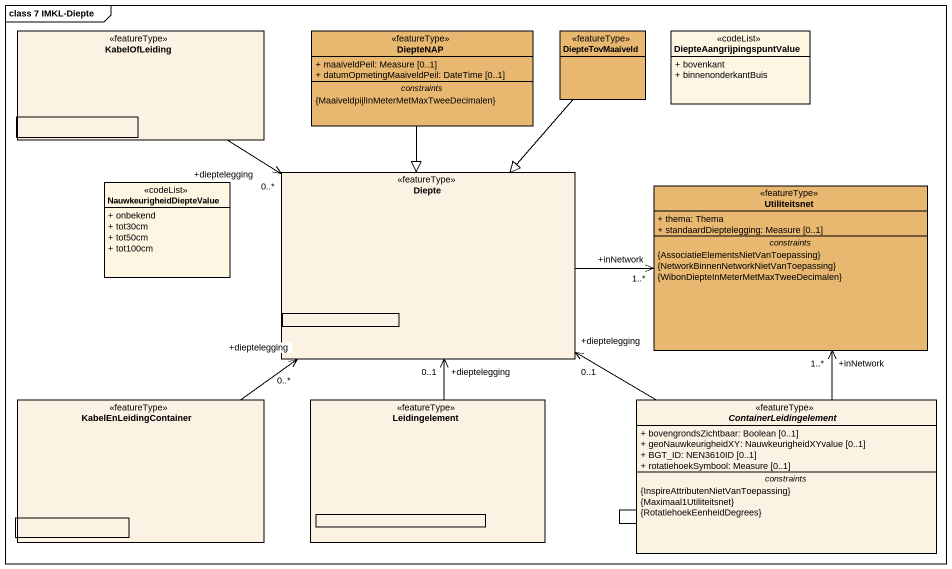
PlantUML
@startuml
mainframe class 7 IMKL-Diepte
allowmixing
hide circle
hide empty members
skinparam classAttributeIconSize 0
rectangle KabelOfLeiding <<featureType>> #FCF2E3 {
  rectangle " " as rectangle1
}
class DiepteNAP <<featureType>> #E9B870 {
  + maaiveldPeil: Measure [0..1]
  + datumOpmetingMaaiveldPeil: DateTime [0..1]
  -- constraints --
  {MaaiveldpijlInMeterMetMaxTweeDecimalen}
}
class DiepteTovMaaiveld <<featureType>> #E9B870
class DiepteAangrijpingspuntValue <<codeList>> {
  + bovenkant
  + binnenonderkantBuis
}
class NauwkeurigheidDiepteValue <<codeList>> {
  + onbekend
  + tot30cm
  + tot50cm
  + tot100cm
}
rectangle Diepte <<featureType>> #FCF2E3 {
  rectangle " " as rectangle2
}
class Utiliteitsnet <<featureType>> #E9B870 {
  + thema: Thema
  + standaardDieptelegging: Measure [0..1]
  -- constraints --
  {AssociatieElementsNietVanToepassing}
  {NetworkBinnenNetworkNietVanToepassing}
  {WibonDiepteInMeterMetMaxTweeDecimalen}
}
rectangle KabelEnLeidingContainer <<featureType>> #FCF2E3 {
  rectangle " " as rectangle3
}
rectangle Leidingelement <<featureType>> #FCF2E3 {
  rectangle " " as rectangle4
}
abstract class ContainerLeidingelement <<featureType>> #FCF2E3 {
  + bovengrondsZichtbaar: Boolean [0..1]
  + geoNauwkeurigheidXY: NauwkeurigheidXYvalue [0..1]
  + BGT_ID: NEN3610ID [0..1]
  + rotatiehoekSymbool: Measure [0..1]
  -- constraints --
  {InspireAttributenNietVanToepassing}
  {Maximaal1Utiliteitsnet}
  {RotatiehoekEenheidDegrees}
}
rectangle " " as rectangle5
KabelOfLeiding --> "+dieptelegging\n0..*" Diepte
DiepteNAP --|> Diepte
DiepteTovMaaiveld --|> Diepte
Diepte -right-> "+inNetwork\n1..*" Utiliteitsnet
KabelEnLeidingContainer -up-> "+dieptelegging\n0..*" Diepte
Leidingelement -up-> "+dieptelegging\n0..1" Diepte
ContainerLeidingelement -left-> "+dieptelegging\n0..1" Diepte
ContainerLeidingelement -up-> "+inNetwork\n1..*" Utiliteitsnet
@enduml
